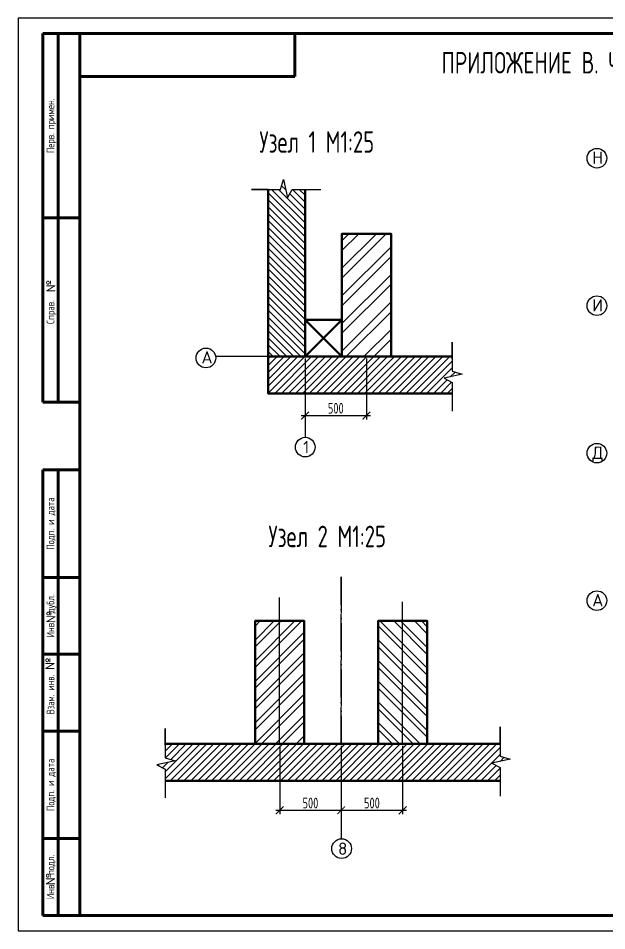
# Model space of a CAD drawing. Header units: millimetres. Extents: x -258526 to -95372, y 16759 to 83244.
# Drawn here: x -128845.9 to -128654.5, y 41631.2 to 41928.2 of the extents above; entities that cross this region are included whole.
import ezdxf
from ezdxf.enums import TextEntityAlignment as Align

# ---------------------------------------------------------------- set-up
doc = ezdxf.new("R2010")
doc.units = ezdxf.units.MM
doc.header["$LTSCALE"] = 0.5
doc.linetypes.add('ACAD_ISO04W100', pattern=[30, 24, -3, 0, -3])
for name, color, linetype, lineweight in [('ТОЛСТЫЕ', 1, 'Continuous', 50), ('ТОНКИЕе', 7, 'Continuous', 25), ('я', 220, 'Continuous', 30), ('я1', 210, 'Continuous', 25), ('я2', 220, 'Continuous', 25)]:
    doc.layers.add(name, color=color, linetype=linetype, lineweight=lineweight)
doc.layers.add('тонкие', color=7, linetype='Continuous')
doc.styles.add('арх', font='isocpeur.ttf', dxfattribs={"width": 0.5, "height": 10})
doc.styles.add('ГОСТ 2.304', font='cs_gost2304.shx')
doc.styles.add('Наклонный', font='isocpeur.ttf', dxfattribs={"width": 0.7, "height": 3.5})
doc.styles.add('Наклонный 5', font='isocpeur.ttf', dxfattribs={"height": 7})
doc.dimstyles.new('СТРОИТЕЛЬНЫЙ', dxfattribs={"dimtxt": 3.5, "dimasz": 2.5, "dimexe": 1.25, "dimexo": 0.625, "dimtad": 1, "dimdec": 0, "dimlfac": 500, "dimdsep": 46, "dimtxsty": 'Наклонный', "dimblk1": 'ARCHTICK', "dimblk2": 'ARCHTICK', "dimsah": 1, "dimcen": 0, "dimdle": 1.25, "dimadec": 0, "dimazin": 0, "dimtfac": 0.75, "dimtdec": 0, "dimtmove": 0, "dimatfit": 3, "dimldrblk": 'ARCHTICK', "dimfxl": 1, "dimtolj": 1, "dimtzin": 0, "dimarcsym": 0})

# ---------------------------------------------------------------- blocks, each defined once
blk = doc.blocks.new('_ArchTick')
at = {"color": 0, "linetype": 'ByBlock', "const_width": 0.15}
blk.add_lwpolyline([(-0.5, -0.5), (0.5, 0.5)], dxfattribs=at)
blk = doc.blocks.new('*D630')
at = {"layer": 'Defpoints', "color": 0, "transparency": 16777216}
for p in [(-128752.6, 41818.05), (-128732.6, 41818.05), (-128732.6, 41798.87)]:
    blk.add_point(p, dxfattribs=at)
at = {"layer": 'ТОНКИЕе', "color": 0, "lineweight": -2, "transparency": 16777216}
for p, q in [((-128752.6, 41817.42), (-128752.6, 41797.62)), ((-128732.6, 41817.42), (-128732.6, 41797.62)), ((-128753.85, 41798.87), (-128731.35, 41798.87))]:
    blk.add_line(p, q, dxfattribs=at)
at = {"layer": 'ТОНКИЕе', "color": 0, "lineweight": -2, "transparency": 16777216, "xscale": 2.5, "yscale": 2.5, "zscale": 2.5, "rotation": 180}
blk.add_blockref('_ArchTick', (-128752.6, 41798.87), dxfattribs=at)
at = {"layer": 'ТОНКИЕе', "color": 0, "lineweight": -2, "transparency": 16777216, "xscale": 2.5, "yscale": 2.5, "zscale": 2.5}
blk.add_blockref('_ArchTick', (-128732.6, 41798.87), dxfattribs=at)
at = {"layer": 'ТОНКИЕе', "color": 0, "transparency": 16777216, "insert": (-128742.6, 41801.25), "char_height": 3.5, "attachment_point": 5, "style": 'Наклонный'}
blk.add_mtext('\\A1;500', dxfattribs=at)
blk = doc.blocks.new('*D631')
at = {"layer": 'Defpoints', "color": 0, "transparency": 16777216}
for p in [(-128760.84, 41692), (-128740.84, 41692), (-128740.84, 41670.38)]:
    blk.add_point(p, dxfattribs=at)
at = {"layer": 'ТОНКИЕе', "color": 0, "lineweight": -2, "transparency": 16777216}
for p, q in [((-128760.84, 41691.38), (-128760.84, 41669.13)), ((-128740.84, 41691.38), (-128740.84, 41669.13)), ((-128762.09, 41670.38), (-128739.59, 41670.38))]:
    blk.add_line(p, q, dxfattribs=at)
at = {"layer": 'ТОНКИЕе', "color": 0, "lineweight": -2, "transparency": 16777216, "xscale": 2.5, "yscale": 2.5, "zscale": 2.5, "rotation": 180}
blk.add_blockref('_ArchTick', (-128760.84, 41670.38), dxfattribs=at)
at = {"layer": 'ТОНКИЕе', "color": 0, "lineweight": -2, "transparency": 16777216, "xscale": 2.5, "yscale": 2.5, "zscale": 2.5}
blk.add_blockref('_ArchTick', (-128740.84, 41670.38), dxfattribs=at)
at = {"layer": 'ТОНКИЕе', "color": 0, "transparency": 16777216, "insert": (-128750.84, 41672.75), "char_height": 3.5, "attachment_point": 5, "style": 'Наклонный'}
blk.add_mtext('\\A1;500', dxfattribs=at)
blk = doc.blocks.new('*D632')
at = {"layer": 'Defpoints', "color": 0, "transparency": 16777216}
for p in [(-128740.84, 41692), (-128720.84, 41692), (-128720.84, 41670.38)]:
    blk.add_point(p, dxfattribs=at)
at = {"layer": 'ТОНКИЕе', "color": 0, "lineweight": -2, "transparency": 16777216}
for p, q in [((-128740.84, 41691.38), (-128740.84, 41669.13)), ((-128720.84, 41691.38), (-128720.84, 41669.13)), ((-128742.09, 41670.38), (-128719.59, 41670.38))]:
    blk.add_line(p, q, dxfattribs=at)
at = {"layer": 'ТОНКИЕе', "color": 0, "lineweight": -2, "transparency": 16777216, "xscale": 2.5, "yscale": 2.5, "zscale": 2.5, "rotation": 180}
blk.add_blockref('_ArchTick', (-128740.84, 41670.38), dxfattribs=at)
at = {"layer": 'ТОНКИЕе', "color": 0, "lineweight": -2, "transparency": 16777216, "xscale": 2.5, "yscale": 2.5, "zscale": 2.5}
blk.add_blockref('_ArchTick', (-128720.84, 41670.38), dxfattribs=at)
at = {"layer": 'ТОНКИЕе', "color": 0, "transparency": 16777216, "insert": (-128730.84, 41672.75), "char_height": 3.5, "attachment_point": 5, "style": 'Наклонный'}
blk.add_mtext('\\A1;500', dxfattribs=at)

msp = doc.modelspace()

# ---------------------------------------------------------------- hatches: boundary and pattern name
at = {"layer": 'тонкие', "transparency": 33554687}
h = msp.add_hatch(dxfattribs=at)
h.set_pattern_fill('ANSI31', scale=0.5, angle=90)
h.set_pattern_definition([(135, (19.0517, 41.2546), (-1.122532015, -1.122532015), [])])
h.paths.add_polyline_path([(-128764.595, 41830.0465), (-128764.595, 41818.0465), (-128752.595, 41818.0465), (-128752.595, 41872.4274), (-128756.8313, 41872.4274), (-128758.255, 41869.7725), (-128759.5806, 41875.7036), (-128760.5623, 41872.4274), (-128764.595, 41872.4274)])
h = msp.add_hatch(dxfattribs=at)
h.set_pattern_fill('STEEL', scale=2)
h.set_pattern_definition([(45, (19.052, 41.2546), (-4.49012806, 4.49012806), []), (45, (19.052, 44.4296), (-4.49012806, 4.49012806), [])])
h.paths.add_polyline_path([(-128724.595, 41858.0465), (-128740.595, 41858.0465), (-128740.595, 41818.0465), (-128724.595, 41818.0465)])
h = msp.add_hatch(dxfattribs=at)
h.set_pattern_fill('ANSI31', scale=0.5)
h.set_pattern_definition([(45, (19.0517, 41.2546), (-1.122532015, 1.122532015), [])])
h.paths.add_polyline_path([(-128704.734, 41806.0465), (-128704.734, 41809.5886), (-128707.3889, 41811.0123), (-128701.4578, 41812.3378), (-128704.734, 41813.3196), (-128704.734, 41818.0465), (-128724.595, 41818.0465), (-128740.595, 41818.0465), (-128752.595, 41818.0465), (-128764.595, 41818.0465), (-128764.595, 41806.0465)])
h = msp.add_hatch(dxfattribs=at)
h.set_pattern_fill('ANSI32', scale=0.5)
h.paths.add_polyline_path([(-128760.8438, 41732.0003), (-128768.8438, 41732.0003), (-128768.8438, 41692.0003), (-128760.8438, 41692.0003)])
h.paths.add_polyline_path([(-128752.8438, 41732.0003), (-128760.8438, 41732.0003), (-128760.8438, 41692.0003), (-128752.8438, 41692.0003)])
h = msp.add_hatch(dxfattribs=at)
h.set_pattern_fill('ANSI32', scale=0.5, angle=90)
h.paths.add_polyline_path([(-128720.8438, 41732.0003), (-128728.8438, 41732.0003), (-128728.8438, 41692.0003), (-128720.8438, 41692.0003)])
h.paths.add_polyline_path([(-128712.8438, 41732.0003), (-128720.8438, 41732.0003), (-128720.8438, 41692.0003), (-128712.8438, 41692.0003)])
h = msp.add_hatch(dxfattribs=at)
h.set_pattern_fill('ANSI31', scale=0.5)
h.set_pattern_definition([(45, (0, 13.2618), (-1.122532015, 1.122532015), [])])
h.paths.add_polyline_path([(-128798.0902, 41692.0003), (-128798.0902, 41691.532), (-128798.0902, 41687.4992), (-128794.8139, 41686.5175), (-128800.745, 41685.1919), (-128798.0902, 41683.7682), (-128798.0902, 41680.0003), (-128740.8438, 41680.0003), (-128740.8438, 41692.0003), (-128760.8438, 41692.0003), (-128768.8438, 41692.0003)])
h.paths.add_polyline_path([(-128740.8438, 41692.0003), (-128740.8438, 41680.0003), (-128689.1478, 41680.0003), (-128689.1478, 41684.2932), (-128691.8027, 41685.7169), (-128685.8716, 41687.0425), (-128689.1478, 41688.0242), (-128689.1478, 41692.0003)])

# ---------------------------------------------------------------- linework, layer by layer
at = {"layer": 'ТОЛСТЫЕ', "color": 0}
for points in [[(-128764.595, 41818.0465), (-128764.595, 41830.0465), (-128764.595, 41872.4274)], [(-128752.595, 41818.0465), (-128752.595, 41872.4274)], [(-128740.595, 41818.0465), (-128740.595, 41858.0465), (-128724.595, 41858.0465), (-128724.595, 41818.0465), (-128740.595, 41818.0465)], [(-128752.595, 41818.0465), (-128752.595, 41830.0465), (-128740.595, 41830.0465), (-128740.595, 41818.0465), (-128752.595, 41818.0465), (-128740.595, 41830.0465), (-128752.595, 41830.0465), (-128740.595, 41818.0465)], [(-128752.595, 41818.0465), (-128764.595, 41818.0465), (-128764.595, 41806.0465), (-128704.734, 41806.0465)], [(-128724.595, 41818.0465), (-128704.734, 41818.0465)], [(-128760.8438, 41692.0003), (-128768.8438, 41692.0003), (-128768.8438, 41732.0003), (-128752.8438, 41732.0003), (-128752.8438, 41692.0003)], [(-128720.8438, 41692.0003), (-128728.8438, 41692.0003), (-128728.8438, 41732.0003), (-128712.8438, 41732.0003), (-128712.8438, 41692.0003)], [(-128798.0902, 41692.0003), (-128689.1478, 41692.0003)], [(-128798.0902, 41680.0003), (-128689.1478, 41680.0003)]]:
    msp.add_lwpolyline(points, dxfattribs=at)
at = {"layer": 'ТОНКИЕе', "color": 0}
for points in [[(-128764.595, 41872.4274), (-128770.0371, 41872.4274), (-128760.5623, 41872.4274), (-128759.5806, 41875.7036), (-128758.255, 41869.7725), (-128756.8313, 41872.4274), (-128747.5041, 41872.4274)], [(-128704.734, 41817.3523), (-128704.734, 41822.7943), (-128704.734, 41813.3196), (-128701.4578, 41812.3378), (-128707.3889, 41811.0123), (-128704.734, 41809.5886), (-128704.734, 41800.2614)], [(-128764.595, 41818.0465), (-128781.7337, 41818.0465)], [(-128752.595, 41806.0465), (-128752.595, 41791.699)], [(-128760.8438, 41692.0003), (-128760.8438, 41739.6948)], [(-128720.8438, 41692.0003), (-128720.8438, 41738.2586)], [(-128798.0902, 41691.532), (-128798.0902, 41696.974), (-128798.0902, 41687.4992), (-128794.8139, 41686.5175), (-128800.745, 41685.1919), (-128798.0902, 41683.7682), (-128798.0902, 41674.441)], [(-128689.1478, 41692.057), (-128689.1478, 41697.499), (-128689.1478, 41688.0242), (-128685.8716, 41687.0425), (-128691.8027, 41685.7169), (-128689.1478, 41684.2932), (-128689.1478, 41674.9661)], [(-128760.8438, 41692.0003), (-128740.8438, 41692.0003)], [(-128740.8438, 41670.3776), (-128740.8438, 41661.1064)]]:
    msp.add_lwpolyline(points, dxfattribs=at)
at = {"layer": 'ТОНКИЕе', "color": 0, "linetype": 'ACAD_ISO04W100'}
msp.add_lwpolyline([(-128740.8438, 41692.0003), (-128740.8438, 41746.3899), (-128740.8438, 41692.0003)], dxfattribs=at)
at = {"layer": 'ТОНКИЕе', "color": 0}
for centre in [(-128657.6739, 41882.6262), (-128657.6739, 41834.6262), (-128784.8535, 41817.6143), (-128752.5444, 41788.5794), (-128657.6739, 41786.6262), (-128657.6739, 41738.6262), (-128740.688, 41657.9102)]:
    msp.add_circle(centre, 3.2, dxfattribs=at)
at = {"layer": 'я', "color": 7, "lineweight": 60}
for p, q in [((-128837.8613, 41803.1822), (-128837.8613, 41923.1822)), ((-128837.8613, 41923.1822), (-128825.8613, 41923.1822)), ((-128832.8613, 41803.1822), (-128832.8613, 41923.1822)), ((-128825.8613, 41923.1822), (-128825.8613, 41803.1822)), ((-128825.8613, 41923.1822), (-128825.8613, 41909.1822)), ((-128755.8613, 41923.1822), (-128825.8613, 41923.1822)), ((-128755.8613, 41909.1822), (-128755.8613, 41923.1822)), ((-128825.8613, 41909.1822), (-128755.8613, 41909.1822)), ((-128837.8613, 41863.1822), (-128825.8613, 41863.1822)), ((-128837.8613, 41803.1822), (-128825.8613, 41803.1822)), ((-128837.8613, 41636.1822), (-128837.8613, 41781.1822)), ((-128825.8613, 41781.1822), (-128837.8613, 41781.1822)), ((-128832.8613, 41636.1822), (-128832.8613, 41781.1822)), ((-128825.8613, 41781.1822), (-128825.8613, 41636.1822)), ((-128825.8613, 41746.1822), (-128837.8613, 41746.1822)), ((-128825.8613, 41721.1822), (-128837.8613, 41721.1822)), ((-128825.8613, 41696.1822), (-128837.8613, 41696.1822)), ((-128825.8613, 41661.1822), (-128837.8613, 41661.1822)), ((-128825.8613, 41636.1822), (-128837.8613, 41636.1822))]:
    msp.add_line(p, q, dxfattribs=at)
msp.add_lwpolyline([(-128825.8613, 41636.1822), (-128430.8613, 41636.1822), (-128430.8613, 41923.1822), (-128825.8613, 41923.1822), (-128825.8613, 41636.1822)], dxfattribs=at)
at = {"layer": 'я1', "color": 7}
msp.add_lwpolyline([(-128845.8613, 41631.1822), (-128425.8613, 41631.1822), (-128425.8613, 41928.1822), (-128845.8613, 41928.1822), (-128845.8613, 41631.1822)], dxfattribs=at)

# ---------------------------------------------------------------- texts
at = {"layer": 'тонкие', "color": 0, "linetype": 'ByBlock', "lineweight": 0, "char_height": 3, "attachment_point": 1, "style": 'арх'}
for insert, rotation in [((-128836.7374, 41838.9778), 91.07562), ((-128836.7275, 41731.2983), 90), ((-128837.069, 41716.0853), 89.565133), ((-128836.8887, 41645.9766), 90)]:
    msp.add_mtext_dynamic_manual_height_columns('{\\W1;№}', width=1.814815, gutter_width=50, heights=[0], dxfattribs=dict(at, insert=insert, rotation=rotation))
at = {"layer": 'ТОНКИЕе', "color": 0, "attachment_point": 1}
for s, width, insert, char_height, style in [('ПРИЛОЖЕНИЕ В. ЧЕРТЕЖИ.', 660.87029, (-128708.2087, 41917.2006), 7, 'Наклонный'), ('{\\Q0;Узел 1 М1:25}', 660.87029, (-128767.4146, 41891.409), 7, 'Наклонный'), ('{\\Q0;Н}', 5, (-128659.181, 41884.7801), 4, 'Наклонный 5'), ('{\\Q0;И}', 5, (-128659.181, 41836.7801), 4, 'Наклонный 5'), ('{\\Q0;А}', 1.852732, (-128786.2746, 41819.8312), 4, 'Наклонный 5'), ('{\\Q0;1}', 1.852732, (-128753.2297, 41790.5748), 4, 'Наклонный 5'), ('{\\Q0;Д}', 5, (-128659.181, 41788.7801), 4, 'Наклонный 5'), ('{\\Q0;Узел 2 М1:25}', 660.87029, (-128764.4753, 41763.0275), 7, 'Наклонный'), ('{\\Q0;А}', 5, (-128659.181, 41740.7801), 4, 'Наклонный 5'), ('{\\Q0;8}', 1.852732, (-128741.8433, 41659.9055), 4, 'Наклонный 5')]:
    msp.add_mtext_dynamic_manual_height_columns(s, width=width, gutter_width=35, heights=[0], dxfattribs=dict(at, insert=insert, char_height=char_height, style=style))
at = {"layer": 'я2', "color": 7, "style": 'ГОСТ 2.304'}
for s, p in [('Перв. примен.', (-128835.3613, 41893.1822)), ('Подп. и дата', (-128835.3613, 41763.6822)), ('Инв.  дубл.', (-128835.3613, 41733.6822)), ('Подп. и дата', (-128835.3613, 41678.6822)), ('Инв.  подл.', (-128835.3613, 41648.6822))]:
    msp.add_text(s, height=2.5, rotation=90, dxfattribs=at).set_placement(p, align=Align.MIDDLE_CENTER)
at = {"layer": 'я2', "color": 7, "lineweight": 30, "style": 'ГОСТ 2.304'}
msp.add_text('Справ. ', height=2.5, rotation=90, dxfattribs=at).set_placement((-128835.3613, 41833.1822), align=Align.MIDDLE_CENTER)
at = {"layer": 'я2', "color": 7, "style": 'ГОСТ 2.304', "width": 0.8}
msp.add_text('Взам. инв. ', height=2.5, rotation=90, dxfattribs=at).set_placement((-128835.3613, 41708.6822), align=Align.MIDDLE_CENTER)

# ---------------------------------------------------------------- dimensions: what is measured, and where the dimension line sits
at = {"layer": 'ТОНКИЕе', "color": 0}
dim = msp.add_linear_dim(base=(-128732.595, 41798.8713), p1=(-128752.595, 41818.0465), p2=(-128732.595, 41818.0465), text='500', dimstyle='СТРОИТЕЛЬНЫЙ', dxfattribs=at)
dim.commit()
dim.dimension.update_dxf_attribs({"geometry": '*D630', "text_midpoint": (-128742.595, 41798.8713), "dimtype": 160})
for base, p1, p2, picture, middle in [((-128740.8438, 41670.3776), (-128760.8438, 41692.0003), (-128740.8438, 41692.0003), '*D631', (-128750.8438, 41672.7526)), ((-128720.8438, 41670.3776), (-128740.8438, 41692.0003), (-128720.8438, 41692.0003), '*D632', (-128730.8438, 41672.7526))]:
    dim = msp.add_linear_dim(base=base, p1=p1, p2=p2, text='500', dimstyle='СТРОИТЕЛЬНЫЙ', dxfattribs=at)
    dim.commit()
    dim.dimension.update_dxf_attribs({"geometry": picture, "text_midpoint": middle})

doc.saveas('drawing.dxf')
